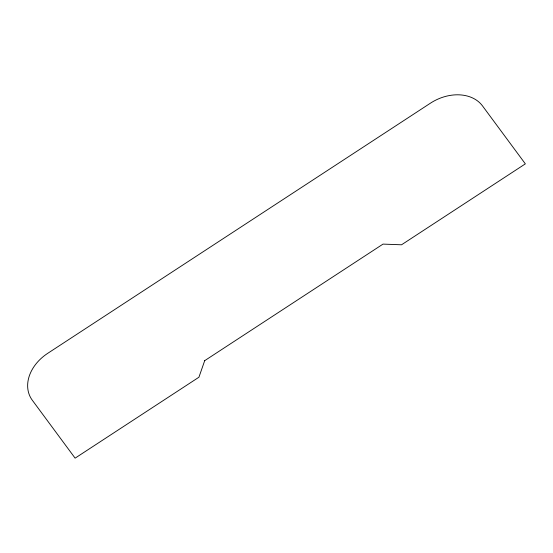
<?xml version="1.0" encoding="UTF-8"?>
<svg xmlns="http://www.w3.org/2000/svg" width="553" height="553" viewBox="0 0 553 553"><rect width="100%" height="100%" fill="white"/><g stroke="black" fill="none" stroke-linecap="round" stroke-linejoin="round"><path stroke-width="0.83" d="M204.7 360.66L198.928 377.222L75.111 458.147L32.302 400.227A40.431 30.747 -28.6 0 1 47.717 353.332L430.421 103.19A40.431 30.747 -28.6 0 1 482.534 105.941L525.35 163.861L401.533 244.792L383.015 244.108L204.7 360.66"/></g></svg>
